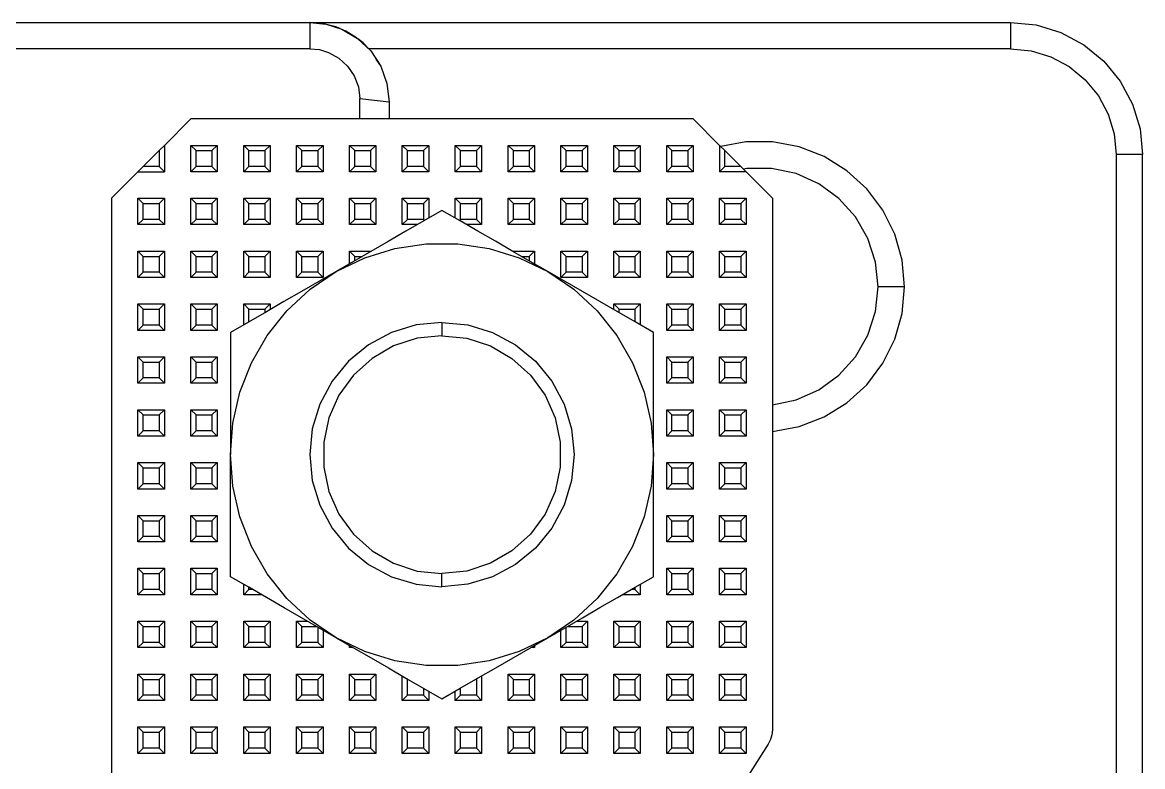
# Model space of a CAD drawing. Header units: millimetres. Extents: x 0 to 149, y 0 to 235.
# Drawn here: x 106.63 to 149, y 189.5 to 217.65 of the extents above; entities that cross this region are included whole.
import ezdxf

# ---------------------------------------------------------------- set-up
doc = ezdxf.new("R2010")
doc.units = ezdxf.units.MM

# ---------------------------------------------------------------- blocks, each defined once
blk = doc.blocks.new('CHINT_eff9f46a43ee547783ba41a7551f6a23_FACE_0')
at = {"color": 141, "linetype": 'Continuous', "true_color": 0x40d9ff}
for p, q in [((111.8, 212.8), (111.2, 212.2)), ((111.8, 212.8), (111.8, 212.2)), ((113.2, 212.8), (113, 213)), ((113, 212), (113, 213)), ((113, 213), (114, 213)), ((113.2, 212.8), (113.8, 212.8)), ((113.2, 212.2), (113.2, 212.8)), ((113.8, 212.8), (114, 213)), ((113.8, 212.8), (113.8, 212.2)), ((114, 213), (114, 212)), ((115.2, 212.8), (115, 213)), ((115, 212), (115, 213)), ((115, 213), (116, 213)), ((115.2, 212.8), (115.8, 212.8)), ((115.2, 212.2), (115.2, 212.8)), ((115.8, 212.8), (116, 213)), ((115.8, 212.8), (115.8, 212.2)), ((116, 213), (116, 212)), ((117.2, 212.8), (117, 213)), ((117, 212), (117, 213)), ((117, 213), (118, 213)), ((117.2, 212.8), (117.8, 212.8)), ((117.2, 212.2), (117.2, 212.8)), ((117.8, 212.8), (118, 213)), ((117.8, 212.8), (117.8, 212.2)), ((118, 213), (118, 212)), ((119.2, 212.8), (119, 213)), ((119, 212), (119, 213)), ((119, 213), (120, 213)), ((119.2, 212.8), (119.8, 212.8)), ((119.2, 212.2), (119.2, 212.8)), ((119.8, 212.8), (120, 213)), ((119.8, 212.8), (119.8, 212.2)), ((120, 213), (120, 212)), ((121.2, 212.8), (121, 213)), ((121, 212), (121, 213)), ((121, 213), (122, 213)), ((121.2, 212.8), (121.8, 212.8)), ((121.2, 212.2), (121.2, 212.8)), ((121.8, 212.8), (122, 213)), ((121.8, 212.8), (121.8, 212.2)), ((122, 213), (122, 212)), ((123.2, 212.8), (123, 213)), ((123, 212), (123, 213)), ((123, 213), (124, 213)), ((123.2, 212.2), (123.2, 212.8)), ((123.2, 212.8), (123.8, 212.8)), ((123.8, 212.8), (124, 213)), ((123.8, 212.8), (123.8, 212.2)), ((124, 213), (124, 212)), ((125.2, 212.8), (125, 213)), ((125, 212), (125, 213)), ((125, 213), (126, 213)), ((125.2, 212.8), (125.8, 212.8)), ((125.2, 212.2), (125.2, 212.8)), ((125.8, 212.8), (126, 213)), ((125.8, 212.8), (125.8, 212.2)), ((126, 213), (126, 212)), ((127.2, 212.8), (127, 213)), ((127, 212), (127, 213)), ((127, 213), (128, 213)), ((127.2, 212.8), (127.8, 212.8)), ((127.2, 212.2), (127.2, 212.8)), ((127.8, 212.8), (128, 213)), ((127.8, 212.8), (127.8, 212.2)), ((128, 213), (128, 212)), ((129.2, 212.8), (129, 213)), ((129, 212), (129, 213)), ((129, 213), (130, 213)), ((129.2, 212.8), (129.8, 212.8)), ((129.2, 212.2), (129.2, 212.8)), ((129.8, 212.8), (130, 213)), ((129.8, 212.8), (129.8, 212.2)), ((130, 213), (130, 212)), ((131.2, 212.8), (131, 213)), ((131, 212), (131, 213)), ((131, 213), (132, 213)), ((131.2, 212.8), (131.8, 212.8)), ((131.2, 212.2), (131.2, 212.8)), ((131.8, 212.8), (132, 213)), ((131.8, 212.8), (131.8, 212.2)), ((132, 213), (132, 212)), ((133.2, 212.2), (133.2, 212.8)), ((133.8, 212.2), (133.2, 212.8)), ((111.8, 212.2), (111.2, 212.2)), ((111.8, 212.2), (112, 212)), ((113.2, 212.2), (113, 212)), ((114, 212), (113, 212)), ((113.8, 212.2), (113.2, 212.2)), ((113.8, 212.2), (114, 212)), ((115.2, 212.2), (115, 212)), ((116, 212), (115, 212)), ((115.8, 212.2), (115.2, 212.2)), ((115.8, 212.2), (116, 212)), ((117.2, 212.2), (117, 212)), ((118, 212), (117, 212)), ((117.8, 212.2), (117.2, 212.2)), ((117.8, 212.2), (118, 212)), ((119.2, 212.2), (119, 212)), ((120, 212), (119, 212)), ((119.8, 212.2), (119.2, 212.2)), ((119.8, 212.2), (120, 212)), ((121.2, 212.2), (121, 212)), ((122, 212), (121, 212)), ((121.8, 212.2), (121.2, 212.2)), ((121.8, 212.2), (122, 212)), ((123.2, 212.2), (123, 212)), ((124, 212), (123, 212)), ((123.8, 212.2), (123.2, 212.2)), ((123.8, 212.2), (124, 212)), ((125.2, 212.2), (125, 212)), ((126, 212), (125, 212)), ((125.8, 212.2), (125.2, 212.2)), ((125.8, 212.2), (126, 212)), ((127.2, 212.2), (127, 212)), ((128, 212), (127, 212)), ((127.8, 212.2), (127.2, 212.2)), ((127.8, 212.2), (128, 212)), ((129.2, 212.2), (129, 212)), ((130, 212), (129, 212)), ((129.8, 212.2), (129.2, 212.2)), ((129.8, 212.2), (130, 212)), ((131.2, 212.2), (131, 212)), ((132, 212), (131, 212)), ((131.8, 212.2), (131.2, 212.2)), ((131.8, 212.2), (132, 212)), ((133.2, 212.2), (133, 212)), ((133.8, 212.2), (133.2, 212.2)), ((111.2, 210.8), (111, 211)), ((111, 210), (111, 211)), ((111, 211), (112, 211)), ((111.2, 210.8), (111.8, 210.8)), ((111.2, 210.2), (111.2, 210.8)), ((111.8, 210.8), (112, 211)), ((111.8, 210.8), (111.8, 210.2)), ((112, 211), (112, 210)), ((113.2, 210.8), (113, 211)), ((113, 210), (113, 211)), ((113, 211), (114, 211)), ((113.2, 210.2), (113.2, 210.8)), ((113.2, 210.8), (113.8, 210.8)), ((113.8, 210.8), (114, 211)), ((113.8, 210.8), (113.8, 210.2)), ((114, 211), (114, 210)), ((115.2, 210.8), (115, 211)), ((115, 210), (115, 211)), ((115, 211), (116, 211)), ((115.2, 210.2), (115.2, 210.8)), ((115.2, 210.8), (115.8, 210.8)), ((115.8, 210.8), (116, 211)), ((115.8, 210.8), (115.8, 210.2)), ((116, 211), (116, 210)), ((117.2, 210.8), (117, 211)), ((117, 210), (117, 211)), ((117, 211), (118, 211)), ((117.2, 210.2), (117.2, 210.8)), ((117.2, 210.8), (117.8, 210.8)), ((117.8, 210.8), (118, 211)), ((117.8, 210.8), (117.8, 210.2)), ((118, 211), (118, 210)), ((119.2, 210.8), (119, 211)), ((119, 210), (119, 211)), ((119, 211), (120, 211)), ((119.2, 210.2), (119.2, 210.8)), ((119.2, 210.8), (119.8, 210.8)), ((119.8, 210.8), (120, 211)), ((119.8, 210.8), (119.8, 210.2)), ((120, 211), (120, 210)), ((121.2, 210.8), (121, 211)), ((121, 210), (121, 211)), ((121, 211), (122, 211)), ((121.2, 210.2), (121.2, 210.8)), ((121.2, 210.8), (121.8, 210.8)), ((121.8, 210.8), (122, 211)), ((121.8, 210.8), (121.8, 210.2)), ((122, 211), (122, 210.249)), ((123.2, 210.8), (123, 211)), ((123, 210.249), (123, 211)), ((123, 211), (124, 211)), ((123.2, 210.2), (123.2, 210.8)), ((123.2, 210.8), (123.8, 210.8)), ((123.8, 210.8), (124, 211)), ((123.8, 210.8), (123.8, 210.2)), ((124, 211), (124, 210)), ((125.2, 210.8), (125, 211)), ((125, 210), (125, 211)), ((125, 211), (126, 211)), ((125.2, 210.2), (125.2, 210.8)), ((125.2, 210.8), (125.8, 210.8)), ((125.8, 210.8), (126, 211)), ((125.8, 210.8), (125.8, 210.2)), ((126, 211), (126, 210)), ((127.2, 210.8), (127, 211)), ((127, 210), (127, 211)), ((127, 211), (128, 211)), ((127.2, 210.2), (127.2, 210.8)), ((127.2, 210.8), (127.8, 210.8)), ((127.8, 210.8), (128, 211)), ((127.8, 210.8), (127.8, 210.2)), ((128, 211), (128, 210)), ((129.2, 210.8), (129, 211)), ((129, 210), (129, 211)), ((129, 211), (130, 211)), ((129.2, 210.2), (129.2, 210.8)), ((129.2, 210.8), (129.8, 210.8)), ((129.8, 210.8), (130, 211)), ((129.8, 210.8), (129.8, 210.2)), ((130, 211), (130, 210)), ((131.2, 210.8), (131, 211)), ((131, 210), (131, 211)), ((131, 211), (132, 211)), ((131.2, 210.2), (131.2, 210.8)), ((131.2, 210.8), (131.8, 210.8)), ((131.8, 210.8), (132, 211)), ((131.8, 210.8), (131.8, 210.2)), ((132, 211), (132, 210)), ((133.2, 210.8), (133, 211)), ((133, 210), (133, 211)), ((133, 211), (134, 211)), ((133.2, 210.8), (133.8, 210.8)), ((133.2, 210.2), (133.2, 210.8)), ((133.8, 210.8), (134, 211)), ((133.8, 210.8), (133.8, 210.2)), ((134, 211), (134, 210)), ((111.2, 210.2), (111, 210)), ((111.8, 210.2), (111.2, 210.2)), ((111.8, 210.2), (112, 210)), ((113.2, 210.2), (113, 210)), ((113.8, 210.2), (113.2, 210.2)), ((113.8, 210.2), (114, 210)), ((115.2, 210.2), (115, 210)), ((115.8, 210.2), (115.2, 210.2)), ((115.8, 210.2), (116, 210)), ((117.2, 210.2), (117, 210)), ((117.8, 210.2), (117.2, 210.2)), ((117.8, 210.2), (118, 210)), ((119.2, 210.2), (119, 210)), ((119.8, 210.2), (119.2, 210.2)), ((119.8, 210.2), (120, 210)), ((121.2, 210.2), (121, 210)), ((121.8, 210.2), (121.2, 210.2)), ((121.8, 210.2), (121.842, 210.158)), ((123.2, 210.2), (123.158, 210.158)), ((123.8, 210.2), (123.2, 210.2)), ((123.8, 210.2), (124, 210)), ((125.2, 210.2), (125, 210)), ((125.8, 210.2), (125.2, 210.2)), ((125.8, 210.2), (126, 210)), ((127.2, 210.2), (127, 210)), ((127.8, 210.2), (127.2, 210.2)), ((127.8, 210.2), (128, 210)), ((129.2, 210.2), (129, 210)), ((129.8, 210.2), (129.2, 210.2)), ((129.8, 210.2), (130, 210)), ((131.2, 210.2), (131, 210)), ((131.8, 210.2), (131.2, 210.2)), ((131.8, 210.2), (132, 210)), ((133.2, 210.2), (133, 210)), ((133.8, 210.2), (133.2, 210.2)), ((133.8, 210.2), (134, 210)), ((112, 210), (111, 210)), ((114, 210), (113, 210)), ((116, 210), (115, 210)), ((118, 210), (117, 210)), ((120, 210), (119, 210)), ((121.569, 210), (121, 210)), ((124, 210), (123.431, 210)), ((126, 210), (125, 210)), ((128, 210), (127, 210)), ((130, 210), (129, 210)), ((132, 210), (131, 210)), ((134, 210), (133, 210)), ((111.2, 208.8), (111, 209)), ((111, 208), (111, 209)), ((111, 209), (112, 209)), ((111.8, 208.8), (112, 209)), ((112, 209), (112, 208)), ((113.2, 208.8), (113, 209)), ((113, 208), (113, 209)), ((113, 209), (114, 209)), ((113.8, 208.8), (114, 209)), ((114, 209), (114, 208)), ((115.2, 208.8), (115, 209)), ((115, 208), (115, 209)), ((115, 209), (116, 209)), ((115.8, 208.8), (116, 209)), ((116, 209), (116, 208)), ((117.2, 208.8), (117, 209)), ((117, 208), (117, 209)), ((117, 209), (118, 209)), ((117.8, 208.8), (118, 209)), ((118, 209), (118, 208)), ((119.2, 208.8), (119, 209)), ((119, 208.517), (119, 209)), ((119, 209), (119.837, 209)), ((125.163, 209), (126, 209)), ((125.8, 208.8), (126, 209)), ((126, 209), (126, 208.517)), ((127.2, 208.8), (127, 209)), ((127, 208), (127, 209)), ((127, 209), (128, 209)), ((127.8, 208.8), (128, 209)), ((128, 209), (128, 208)), ((129.2, 208.8), (129, 209)), ((129, 208), (129, 209)), ((129, 209), (130, 209)), ((129.8, 208.8), (130, 209)), ((130, 209), (130, 208)), ((131.2, 208.8), (131, 209)), ((131, 208), (131, 209)), ((131, 209), (132, 209)), ((131.8, 208.8), (132, 209)), ((132, 209), (132, 208)), ((133.2, 208.8), (133, 209)), ((133, 208), (133, 209)), ((133, 209), (134, 209)), ((133.8, 208.8), (134, 209)), ((134, 209), (134, 208)), ((111.2, 208.8), (111.8, 208.8)), ((111.2, 208.2), (111.2, 208.8)), ((111.8, 208.8), (111.8, 208.2)), ((113.2, 208.2), (113.2, 208.8)), ((113.2, 208.8), (113.8, 208.8)), ((113.8, 208.8), (113.8, 208.2)), ((115.2, 208.2), (115.2, 208.8)), ((115.2, 208.8), (115.8, 208.8)), ((115.8, 208.8), (115.8, 208.2)), ((117.2, 208.2), (117.2, 208.8)), ((117.2, 208.8), (117.8, 208.8)), ((117.8, 208.8), (117.8, 208.2)), ((119.2, 208.632), (119.2, 208.8)), ((119.2, 208.8), (119.49, 208.8)), ((125.51, 208.8), (125.8, 208.8)), ((125.8, 208.8), (125.8, 208.632)), ((127.2, 208.2), (127.2, 208.8)), ((127.2, 208.8), (127.8, 208.8)), ((127.8, 208.8), (127.8, 208.2)), ((129.2, 208.2), (129.2, 208.8)), ((129.2, 208.8), (129.8, 208.8)), ((129.8, 208.8), (129.8, 208.2)), ((131.2, 208.2), (131.2, 208.8)), ((131.2, 208.8), (131.8, 208.8)), ((131.8, 208.8), (131.8, 208.2)), ((133.2, 208.8), (133.8, 208.8)), ((133.2, 208.2), (133.2, 208.8)), ((133.8, 208.8), (133.8, 208.2)), ((111.2, 208.2), (111, 208)), ((111.8, 208.2), (111.2, 208.2)), ((111.8, 208.2), (112, 208)), ((113.2, 208.2), (113, 208)), ((113.8, 208.2), (113.2, 208.2)), ((113.8, 208.2), (114, 208)), ((115.2, 208.2), (115, 208)), ((115.8, 208.2), (115.2, 208.2)), ((115.8, 208.2), (116, 208)), ((117.2, 208.2), (117, 208)), ((117.8, 208.2), (117.2, 208.2)), ((117.8, 208.2), (118, 208)), ((127.2, 208.2), (127, 208)), ((127.8, 208.2), (127.2, 208.2)), ((127.8, 208.2), (128, 208)), ((129.2, 208.2), (129, 208)), ((129.8, 208.2), (129.2, 208.2)), ((129.8, 208.2), (130, 208)), ((131.2, 208.2), (131, 208)), ((131.8, 208.2), (131.2, 208.2)), ((131.8, 208.2), (132, 208)), ((133.2, 208.2), (133, 208)), ((133.8, 208.2), (133.2, 208.2)), ((133.8, 208.2), (134, 208)), ((112, 208), (111, 208)), ((114, 208), (113, 208)), ((116, 208), (115, 208)), ((118, 208), (117, 208)), ((128, 208), (127, 208)), ((130, 208), (129, 208)), ((132, 208), (131, 208)), ((134, 208), (133, 208)), ((140, 207.65), (139, 207.65)), ((111.2, 206.8), (111, 207)), ((111, 206), (111, 207)), ((111, 207), (112, 207)), ((111.2, 206.8), (111.8, 206.8)), ((111.2, 206.2), (111.2, 206.8)), ((111.8, 206.8), (112, 207)), ((111.8, 206.8), (111.8, 206.2)), ((112, 207), (112, 206)), ((113.2, 206.8), (113, 207)), ((113, 206), (113, 207)), ((113, 207), (114, 207)), ((113.2, 206.2), (113.2, 206.8)), ((113.2, 206.8), (113.8, 206.8)), ((113.8, 206.8), (114, 207)), ((113.8, 206.8), (113.8, 206.2)), ((114, 207), (114, 206)), ((115.2, 206.8), (115, 207)), ((115, 206.207), (115, 207)), ((115, 207), (116, 207)), ((115.2, 206.323), (115.2, 206.8)), ((115.2, 206.8), (115.8, 206.8)), ((115.8, 206.8), (116, 207)), ((115.8, 206.8), (115.8, 206.669)), ((116, 207), (116, 206.785)), ((129.2, 206.8), (129, 207)), ((129, 206.785), (129, 207)), ((129, 207), (130, 207)), ((129.2, 206.669), (129.2, 206.8)), ((129.2, 206.8), (129.8, 206.8)), ((129.8, 206.8), (130, 207)), ((129.8, 206.8), (129.8, 206.323)), ((130, 207), (130, 206.207)), ((131.2, 206.8), (131, 207)), ((131, 206), (131, 207)), ((131, 207), (132, 207)), ((131.2, 206.2), (131.2, 206.8)), ((131.2, 206.8), (131.8, 206.8)), ((131.8, 206.8), (132, 207)), ((131.8, 206.8), (131.8, 206.2)), ((132, 207), (132, 206)), ((133.2, 206.8), (133, 207)), ((133, 206), (133, 207)), ((133, 207), (134, 207)), ((133.2, 206.8), (133.8, 206.8)), ((133.2, 206.2), (133.2, 206.8)), ((133.8, 206.8), (134, 207)), ((133.8, 206.8), (133.8, 206.2)), ((134, 207), (134, 206)), ((111.2, 206.2), (111, 206)), ((112, 206), (111, 206)), ((111.8, 206.2), (111.2, 206.2)), ((111.8, 206.2), (112, 206)), ((113.2, 206.2), (113, 206)), ((114, 206), (113, 206)), ((113.8, 206.2), (113.2, 206.2)), ((113.8, 206.2), (114, 206)), ((122.5, 206.3), (122.5, 205.8)), ((131.2, 206.2), (131, 206)), ((132, 206), (131, 206)), ((131.8, 206.2), (131.2, 206.2)), ((131.8, 206.2), (132, 206)), ((133.2, 206.2), (133, 206)), ((134, 206), (133, 206)), ((133.8, 206.2), (133.2, 206.2)), ((133.8, 206.2), (134, 206)), ((111.2, 204.8), (111, 205)), ((111, 204), (111, 205)), ((111, 205), (112, 205)), ((111.2, 204.8), (111.8, 204.8)), ((111.2, 204.2), (111.2, 204.8)), ((111.8, 204.8), (112, 205)), ((111.8, 204.8), (111.8, 204.2)), ((112, 205), (112, 204)), ((113.2, 204.8), (113, 205)), ((113, 204), (113, 205)), ((113, 205), (114, 205)), ((113.2, 204.2), (113.2, 204.8)), ((113.2, 204.8), (113.8, 204.8)), ((113.8, 204.8), (114, 205)), ((113.8, 204.8), (113.8, 204.2)), ((114, 205), (114, 204)), ((131.2, 204.8), (131, 205)), ((131, 204), (131, 205)), ((131, 205), (132, 205)), ((131.2, 204.2), (131.2, 204.8)), ((131.2, 204.8), (131.8, 204.8)), ((131.8, 204.8), (132, 205)), ((131.8, 204.8), (131.8, 204.2)), ((132, 205), (132, 204)), ((133.2, 204.8), (133, 205)), ((133, 204), (133, 205)), ((133, 205), (134, 205)), ((133.2, 204.8), (133.8, 204.8)), ((133.2, 204.2), (133.2, 204.8)), ((133.8, 204.8), (134, 205)), ((133.8, 204.8), (133.8, 204.2)), ((134, 205), (134, 204)), ((111.2, 204.2), (111, 204)), ((112, 204), (111, 204)), ((111.8, 204.2), (111.2, 204.2)), ((111.8, 204.2), (112, 204)), ((113.2, 204.2), (113, 204)), ((114, 204), (113, 204)), ((113.8, 204.2), (113.2, 204.2)), ((113.8, 204.2), (114, 204)), ((131.2, 204.2), (131, 204)), ((132, 204), (131, 204)), ((131.8, 204.2), (131.2, 204.2)), ((131.8, 204.2), (132, 204)), ((133.2, 204.2), (133, 204)), ((134, 204), (133, 204)), ((133.8, 204.2), (133.2, 204.2)), ((133.8, 204.2), (134, 204)), ((111.2, 202.8), (111, 203)), ((111, 202), (111, 203)), ((111, 203), (112, 203)), ((111.8, 202.8), (112, 203)), ((112, 203), (112, 202)), ((113.2, 202.8), (113, 203)), ((113, 202), (113, 203)), ((113, 203), (114, 203)), ((113.8, 202.8), (114, 203)), ((114, 203), (114, 202)), ((131.2, 202.8), (131, 203)), ((131, 202), (131, 203)), ((131, 203), (132, 203)), ((131.8, 202.8), (132, 203)), ((132, 203), (132, 202)), ((133.2, 202.8), (133, 203)), ((133, 202), (133, 203)), ((133, 203), (134, 203)), ((133.8, 202.8), (134, 203)), ((134, 203), (134, 202)), ((111.2, 202.8), (111.8, 202.8)), ((111.2, 202.2), (111.2, 202.8)), ((111.8, 202.8), (111.8, 202.2)), ((113.2, 202.2), (113.2, 202.8)), ((113.2, 202.8), (113.8, 202.8)), ((113.8, 202.8), (113.8, 202.2)), ((131.2, 202.2), (131.2, 202.8)), ((131.2, 202.8), (131.8, 202.8)), ((131.8, 202.8), (131.8, 202.2)), ((133.2, 202.8), (133.8, 202.8)), ((133.2, 202.2), (133.2, 202.8)), ((133.8, 202.8), (133.8, 202.2)), ((111.2, 202.2), (111, 202)), ((111.8, 202.2), (111.2, 202.2)), ((111.8, 202.2), (112, 202)), ((113.2, 202.2), (113, 202)), ((113.8, 202.2), (113.2, 202.2)), ((113.8, 202.2), (114, 202)), ((131.2, 202.2), (131, 202)), ((131.8, 202.2), (131.2, 202.2)), ((131.8, 202.2), (132, 202)), ((133.2, 202.2), (133, 202)), ((133.8, 202.2), (133.2, 202.2)), ((133.8, 202.2), (134, 202)), ((112, 202), (111, 202)), ((114, 202), (113, 202)), ((132, 202), (131, 202)), ((134, 202), (133, 202)), ((111.2, 200.8), (111, 201)), ((111, 200), (111, 201)), ((111, 201), (112, 201)), ((111.8, 200.8), (112, 201)), ((112, 201), (112, 200)), ((113.2, 200.8), (113, 201)), ((113, 200), (113, 201)), ((113, 201), (114, 201)), ((113.8, 200.8), (114, 201)), ((114, 201), (114, 200)), ((131.2, 200.8), (131, 201)), ((131, 200), (131, 201)), ((131, 201), (132, 201)), ((131.8, 200.8), (132, 201)), ((132, 201), (132, 200)), ((133.2, 200.8), (133, 201)), ((133, 200), (133, 201)), ((133, 201), (134, 201)), ((133.8, 200.8), (134, 201)), ((134, 201), (134, 200)), ((111.2, 200.8), (111.8, 200.8)), ((111.2, 200.2), (111.2, 200.8)), ((111.8, 200.8), (111.8, 200.2)), ((113.2, 200.2), (113.2, 200.8)), ((113.2, 200.8), (113.8, 200.8)), ((113.8, 200.8), (113.8, 200.2)), ((131.2, 200.2), (131.2, 200.8)), ((131.2, 200.8), (131.8, 200.8)), ((131.8, 200.8), (131.8, 200.2)), ((133.2, 200.8), (133.8, 200.8)), ((133.2, 200.2), (133.2, 200.8)), ((133.8, 200.8), (133.8, 200.2)), ((111.2, 200.2), (111, 200)), ((112, 200), (111, 200)), ((111.8, 200.2), (111.2, 200.2)), ((111.8, 200.2), (112, 200)), ((113.2, 200.2), (113, 200)), ((114, 200), (113, 200)), ((113.8, 200.2), (113.2, 200.2)), ((113.8, 200.2), (114, 200)), ((131.2, 200.2), (131, 200)), ((132, 200), (131, 200)), ((131.8, 200.2), (131.2, 200.2)), ((131.8, 200.2), (132, 200)), ((133.2, 200.2), (133, 200)), ((134, 200), (133, 200)), ((133.8, 200.2), (133.2, 200.2)), ((133.8, 200.2), (134, 200)), ((111.2, 198.8), (111, 199)), ((111, 198), (111, 199)), ((111, 199), (112, 199)), ((111.2, 198.8), (111.8, 198.8)), ((111.2, 198.2), (111.2, 198.8)), ((111.8, 198.8), (112, 199)), ((111.8, 198.8), (111.8, 198.2)), ((112, 199), (112, 198)), ((113.2, 198.8), (113, 199)), ((113, 198), (113, 199)), ((113, 199), (114, 199)), ((113.2, 198.2), (113.2, 198.8)), ((113.2, 198.8), (113.8, 198.8)), ((113.8, 198.8), (114, 199)), ((113.8, 198.8), (113.8, 198.2)), ((114, 199), (114, 198)), ((131.2, 198.8), (131, 199)), ((131, 198), (131, 199)), ((131, 199), (132, 199)), ((131.2, 198.2), (131.2, 198.8)), ((131.2, 198.8), (131.8, 198.8)), ((131.8, 198.8), (132, 199)), ((131.8, 198.8), (131.8, 198.2)), ((132, 199), (132, 198)), ((133.2, 198.8), (133, 199)), ((133, 198), (133, 199)), ((133, 199), (134, 199)), ((133.2, 198.8), (133.8, 198.8)), ((133.2, 198.2), (133.2, 198.8)), ((133.8, 198.8), (134, 199)), ((133.8, 198.8), (133.8, 198.2)), ((134, 199), (134, 198)), ((111.2, 198.2), (111, 198)), ((112, 198), (111, 198)), ((111.8, 198.2), (111.2, 198.2)), ((111.8, 198.2), (112, 198)), ((113.2, 198.2), (113, 198)), ((114, 198), (113, 198)), ((113.8, 198.2), (113.2, 198.2)), ((113.8, 198.2), (114, 198)), ((131.2, 198.2), (131, 198)), ((132, 198), (131, 198)), ((131.8, 198.2), (131.2, 198.2)), ((131.8, 198.2), (132, 198)), ((133.2, 198.2), (133, 198)), ((134, 198), (133, 198)), ((133.8, 198.2), (133.2, 198.2)), ((133.8, 198.2), (134, 198)), ((111.2, 196.8), (111, 197)), ((111, 196), (111, 197)), ((111, 197), (112, 197)), ((111.2, 196.8), (111.8, 196.8)), ((111.2, 196.2), (111.2, 196.8)), ((111.8, 196.8), (112, 197)), ((111.8, 196.8), (111.8, 196.2)), ((112, 197), (112, 196)), ((113.2, 196.8), (113, 197)), ((113, 196), (113, 197)), ((113, 197), (114, 197)), ((113.2, 196.2), (113.2, 196.8)), ((113.2, 196.8), (113.8, 196.8)), ((113.8, 196.8), (114, 197)), ((113.8, 196.8), (113.8, 196.2)), ((114, 197), (114, 196)), ((122.5, 196.3), (122.5, 196.8)), ((131.2, 196.8), (131, 197)), ((131, 196), (131, 197)), ((131, 197), (132, 197)), ((131.2, 196.2), (131.2, 196.8)), ((131.2, 196.8), (131.8, 196.8)), ((131.8, 196.8), (132, 197)), ((131.8, 196.8), (131.8, 196.2)), ((132, 197), (132, 196)), ((133.2, 196.8), (133, 197)), ((133, 196), (133, 197)), ((133, 197), (134, 197)), ((133.2, 196.8), (133.8, 196.8)), ((133.2, 196.2), (133.2, 196.8)), ((133.8, 196.8), (134, 197)), ((133.8, 196.8), (133.8, 196.2)), ((134, 197), (134, 196)), ((111.2, 196.2), (111, 196)), ((111.8, 196.2), (111.2, 196.2)), ((111.8, 196.2), (112, 196)), ((113.2, 196.2), (113, 196)), ((113.8, 196.2), (113.2, 196.2)), ((113.8, 196.2), (114, 196)), ((115, 196), (115, 196.393)), ((115.2, 196.2), (115, 196)), ((115.2, 196.2), (115.2, 196.277)), ((115.333, 196.2), (115.2, 196.2)), ((129.8, 196.2), (129.667, 196.2)), ((129.8, 196.277), (129.8, 196.2)), ((129.8, 196.2), (130, 196)), ((130, 196.393), (130, 196)), ((131.2, 196.2), (131, 196)), ((131.8, 196.2), (131.2, 196.2)), ((131.8, 196.2), (132, 196)), ((133.2, 196.2), (133, 196)), ((133.8, 196.2), (133.2, 196.2)), ((133.8, 196.2), (134, 196)), ((112, 196), (111, 196)), ((114, 196), (113, 196)), ((115.68, 196), (115, 196)), ((130, 196), (129.32, 196)), ((132, 196), (131, 196)), ((134, 196), (133, 196)), ((111.2, 194.8), (111, 195)), ((111, 194), (111, 195)), ((111, 195), (112, 195)), ((111.8, 194.8), (112, 195)), ((112, 195), (112, 194)), ((113.2, 194.8), (113, 195)), ((113, 194), (113, 195)), ((113, 195), (114, 195)), ((113.8, 194.8), (114, 195)), ((114, 195), (114, 194)), ((115.2, 194.8), (115, 195)), ((115, 194), (115, 195)), ((115, 195), (116, 195)), ((115.8, 194.8), (116, 195)), ((116, 195), (116, 194)), ((117.2, 194.8), (117, 195)), ((117, 194), (117, 195)), ((117, 195), (117.412, 195)), ((127.588, 195), (128, 195)), ((127.8, 194.8), (128, 195)), ((128, 195), (128, 194)), ((129.2, 194.8), (129, 195)), ((129, 194), (129, 195)), ((129, 195), (130, 195)), ((129.8, 194.8), (130, 195)), ((130, 195), (130, 194)), ((131.2, 194.8), (131, 195)), ((131, 194), (131, 195)), ((131, 195), (132, 195)), ((131.8, 194.8), (132, 195)), ((132, 195), (132, 194)), ((133.2, 194.8), (133, 195)), ((133, 194), (133, 195)), ((133, 195), (134, 195)), ((133.8, 194.8), (134, 195)), ((134, 195), (134, 194)), ((111.2, 194.8), (111.8, 194.8)), ((111.2, 194.2), (111.2, 194.8)), ((111.8, 194.8), (111.8, 194.2)), ((113.2, 194.2), (113.2, 194.8)), ((113.2, 194.8), (113.8, 194.8)), ((113.8, 194.8), (113.8, 194.2)), ((115.2, 194.2), (115.2, 194.8)), ((115.2, 194.8), (115.8, 194.8)), ((115.8, 194.8), (115.8, 194.2)), ((117.2, 194.2), (117.2, 194.8)), ((117.2, 194.8), (117.758, 194.8)), ((117.8, 194.776), (117.8, 194.2)), ((118, 194.66), (118, 194)), ((127, 194), (127, 194.66)), ((127.2, 194.2), (127.2, 194.776)), ((127.242, 194.8), (127.8, 194.8)), ((127.8, 194.8), (127.8, 194.2)), ((129.2, 194.2), (129.2, 194.8)), ((129.2, 194.8), (129.8, 194.8)), ((129.8, 194.8), (129.8, 194.2)), ((131.2, 194.2), (131.2, 194.8)), ((131.2, 194.8), (131.8, 194.8)), ((131.8, 194.8), (131.8, 194.2)), ((133.2, 194.8), (133.8, 194.8)), ((133.2, 194.2), (133.2, 194.8)), ((133.8, 194.8), (133.8, 194.2)), ((111.2, 194.2), (111, 194)), ((111.8, 194.2), (111.2, 194.2)), ((111.8, 194.2), (112, 194)), ((113.2, 194.2), (113, 194)), ((113.8, 194.2), (113.2, 194.2)), ((113.8, 194.2), (114, 194)), ((115.2, 194.2), (115, 194)), ((115.8, 194.2), (115.2, 194.2)), ((115.8, 194.2), (116, 194)), ((117.2, 194.2), (117, 194)), ((117.8, 194.2), (117.2, 194.2)), ((117.8, 194.2), (118, 194)), ((119, 194), (119, 194.083)), ((126, 194.083), (126, 194)), ((127.2, 194.2), (127, 194)), ((127.8, 194.2), (127.2, 194.2)), ((127.8, 194.2), (128, 194)), ((129.2, 194.2), (129, 194)), ((129.8, 194.2), (129.2, 194.2)), ((129.8, 194.2), (130, 194)), ((131.2, 194.2), (131, 194)), ((131.8, 194.2), (131.2, 194.2)), ((131.8, 194.2), (132, 194)), ((133.2, 194.2), (133, 194)), ((133.8, 194.2), (133.2, 194.2)), ((133.8, 194.2), (134, 194)), ((112, 194), (111, 194)), ((114, 194), (113, 194)), ((116, 194), (115, 194)), ((118, 194), (117, 194)), ((119.053, 194.053), (119, 194)), ((119.144, 194), (119, 194)), ((126, 194), (125.856, 194)), ((125.947, 194.053), (126, 194)), ((128, 194), (127, 194)), ((130, 194), (129, 194)), ((132, 194), (131, 194)), ((134, 194), (133, 194)), ((111.2, 192.8), (111, 193)), ((111, 192), (111, 193)), ((111, 193), (112, 193)), ((111.2, 192.8), (111.8, 192.8)), ((111.2, 192.2), (111.2, 192.8)), ((111.8, 192.8), (112, 193)), ((111.8, 192.8), (111.8, 192.2)), ((112, 193), (112, 192)), ((113.2, 192.8), (113, 193)), ((113, 192), (113, 193)), ((113, 193), (114, 193)), ((113.2, 192.2), (113.2, 192.8)), ((113.2, 192.8), (113.8, 192.8)), ((113.8, 192.8), (114, 193)), ((113.8, 192.8), (113.8, 192.2)), ((114, 193), (114, 192)), ((115.2, 192.8), (115, 193)), ((115, 192), (115, 193)), ((115, 193), (116, 193)), ((115.2, 192.2), (115.2, 192.8)), ((115.2, 192.8), (115.8, 192.8)), ((115.8, 192.8), (116, 193)), ((115.8, 192.8), (115.8, 192.2)), ((116, 193), (116, 192)), ((117.2, 192.8), (117, 193)), ((117, 192), (117, 193)), ((117, 193), (118, 193)), ((117.2, 192.2), (117.2, 192.8)), ((117.2, 192.8), (117.8, 192.8)), ((117.8, 192.8), (118, 193)), ((117.8, 192.8), (117.8, 192.2)), ((118, 193), (118, 192)), ((119.2, 192.8), (119, 193)), ((119, 192), (119, 193)), ((119, 193), (120, 193)), ((119.2, 192.2), (119.2, 192.8)), ((119.2, 192.8), (119.8, 192.8)), ((119.8, 192.8), (120, 193)), ((119.8, 192.8), (119.8, 192.2)), ((120, 193), (120, 192)), ((121, 192), (121, 192.928)), ((121.2, 192.8), (121.169, 192.831)), ((121.2, 192.2), (121.2, 192.8)), ((121.2, 192.8), (121.222, 192.8)), ((123.778, 192.8), (123.8, 192.8)), ((123.8, 192.8), (123.831, 192.831)), ((123.8, 192.8), (123.8, 192.2)), ((124, 192.928), (124, 192)), ((125.2, 192.8), (125, 193)), ((125, 192), (125, 193)), ((125, 193), (126, 193)), ((125.2, 192.2), (125.2, 192.8)), ((125.2, 192.8), (125.8, 192.8)), ((125.8, 192.8), (126, 193)), ((125.8, 192.8), (125.8, 192.2)), ((126, 193), (126, 192)), ((127.2, 192.8), (127, 193)), ((127, 192), (127, 193)), ((127, 193), (128, 193)), ((127.2, 192.2), (127.2, 192.8)), ((127.2, 192.8), (127.8, 192.8)), ((127.8, 192.8), (128, 193)), ((127.8, 192.8), (127.8, 192.2)), ((128, 193), (128, 192)), ((129.2, 192.8), (129, 193)), ((129, 192), (129, 193)), ((129, 193), (130, 193)), ((129.2, 192.2), (129.2, 192.8)), ((129.2, 192.8), (129.8, 192.8)), ((129.8, 192.8), (130, 193)), ((129.8, 192.8), (129.8, 192.2)), ((130, 193), (130, 192)), ((131.2, 192.8), (131, 193)), ((131, 192), (131, 193)), ((131, 193), (132, 193)), ((131.2, 192.2), (131.2, 192.8)), ((131.2, 192.8), (131.8, 192.8)), ((131.8, 192.8), (132, 193)), ((131.8, 192.8), (131.8, 192.2)), ((132, 193), (132, 192)), ((133.2, 192.8), (133, 193)), ((133, 192), (133, 193)), ((133, 193), (134, 193)), ((133.2, 192.8), (133.8, 192.8)), ((133.2, 192.2), (133.2, 192.8)), ((133.8, 192.8), (134, 193)), ((133.8, 192.8), (133.8, 192.2)), ((134, 193), (134, 192)), ((121.8, 192.467), (121.8, 192.2)), ((123.2, 192.2), (123.2, 192.467)), ((111.2, 192.2), (111, 192)), ((112, 192), (111, 192)), ((111.8, 192.2), (111.2, 192.2)), ((111.8, 192.2), (112, 192)), ((113.2, 192.2), (113, 192)), ((114, 192), (113, 192)), ((113.8, 192.2), (113.2, 192.2)), ((113.8, 192.2), (114, 192)), ((115.2, 192.2), (115, 192)), ((116, 192), (115, 192)), ((115.8, 192.2), (115.2, 192.2)), ((115.8, 192.2), (116, 192)), ((117.2, 192.2), (117, 192)), ((118, 192), (117, 192)), ((117.8, 192.2), (117.2, 192.2)), ((117.8, 192.2), (118, 192)), ((119.2, 192.2), (119, 192)), ((120, 192), (119, 192)), ((119.8, 192.2), (119.2, 192.2)), ((119.8, 192.2), (120, 192)), ((121.2, 192.2), (121, 192)), ((122, 192), (121, 192)), ((121.8, 192.2), (121.2, 192.2)), ((121.8, 192.2), (122, 192)), ((122, 192.351), (122, 192)), ((123, 192), (123, 192.351)), ((123.2, 192.2), (123, 192)), ((124, 192), (123, 192)), ((123.8, 192.2), (123.2, 192.2)), ((123.8, 192.2), (124, 192)), ((125.2, 192.2), (125, 192)), ((126, 192), (125, 192)), ((125.8, 192.2), (125.2, 192.2)), ((125.8, 192.2), (126, 192)), ((127.2, 192.2), (127, 192)), ((128, 192), (127, 192)), ((127.8, 192.2), (127.2, 192.2)), ((127.8, 192.2), (128, 192)), ((129.2, 192.2), (129, 192)), ((130, 192), (129, 192)), ((129.8, 192.2), (129.2, 192.2)), ((129.8, 192.2), (130, 192)), ((131.2, 192.2), (131, 192)), ((132, 192), (131, 192)), ((131.8, 192.2), (131.2, 192.2)), ((131.8, 192.2), (132, 192)), ((133.2, 192.2), (133, 192)), ((134, 192), (133, 192)), ((133.8, 192.2), (133.2, 192.2)), ((133.8, 192.2), (134, 192)), ((111.2, 190.8), (111, 191)), ((111, 190), (111, 191)), ((111, 191), (112, 191)), ((111.2, 190.8), (111.8, 190.8)), ((111.2, 190.2), (111.2, 190.8)), ((111.8, 190.8), (112, 191)), ((111.8, 190.8), (111.8, 190.2)), ((112, 191), (112, 190)), ((113.2, 190.8), (113, 191)), ((113, 190), (113, 191)), ((113, 191), (114, 191)), ((113.2, 190.2), (113.2, 190.8)), ((113.2, 190.8), (113.8, 190.8)), ((113.8, 190.8), (114, 191)), ((113.8, 190.8), (113.8, 190.2)), ((114, 191), (114, 190)), ((115.2, 190.8), (115, 191)), ((115, 190), (115, 191)), ((115, 191), (116, 191)), ((115.2, 190.2), (115.2, 190.8)), ((115.2, 190.8), (115.8, 190.8)), ((115.8, 190.8), (116, 191)), ((115.8, 190.8), (115.8, 190.2)), ((116, 191), (116, 190)), ((117.2, 190.8), (117, 191)), ((117, 190), (117, 191)), ((117, 191), (118, 191)), ((117.2, 190.2), (117.2, 190.8)), ((117.2, 190.8), (117.8, 190.8)), ((117.8, 190.8), (118, 191)), ((117.8, 190.8), (117.8, 190.2)), ((118, 191), (118, 190)), ((119.2, 190.8), (119, 191)), ((119, 190), (119, 191)), ((119, 191), (120, 191)), ((119.2, 190.2), (119.2, 190.8)), ((119.2, 190.8), (119.8, 190.8)), ((119.8, 190.8), (120, 191)), ((119.8, 190.8), (119.8, 190.2)), ((120, 191), (120, 190)), ((121.2, 190.8), (121, 191)), ((121, 190), (121, 191)), ((121, 191), (122, 191)), ((121.2, 190.2), (121.2, 190.8)), ((121.2, 190.8), (121.8, 190.8)), ((121.8, 190.8), (122, 191)), ((121.8, 190.8), (121.8, 190.2)), ((122, 191), (122, 190)), ((123.2, 190.8), (123, 191)), ((123, 190), (123, 191)), ((123, 191), (124, 191)), ((123.2, 190.2), (123.2, 190.8)), ((123.2, 190.8), (123.8, 190.8)), ((123.8, 190.8), (124, 191)), ((123.8, 190.8), (123.8, 190.2)), ((124, 191), (124, 190)), ((125.2, 190.8), (125, 191)), ((125, 190), (125, 191)), ((125, 191), (126, 191)), ((125.2, 190.2), (125.2, 190.8)), ((125.2, 190.8), (125.8, 190.8)), ((125.8, 190.8), (126, 191)), ((125.8, 190.8), (125.8, 190.2)), ((126, 191), (126, 190)), ((127.2, 190.8), (127, 191)), ((127, 190), (127, 191)), ((127, 191), (128, 191)), ((127.2, 190.2), (127.2, 190.8)), ((127.2, 190.8), (127.8, 190.8)), ((127.8, 190.8), (128, 191)), ((127.8, 190.8), (127.8, 190.2)), ((128, 191), (128, 190)), ((129.2, 190.8), (129, 191)), ((129, 190), (129, 191)), ((129, 191), (130, 191)), ((129.2, 190.2), (129.2, 190.8)), ((129.2, 190.8), (129.8, 190.8)), ((129.8, 190.8), (130, 191)), ((129.8, 190.8), (129.8, 190.2)), ((130, 191), (130, 190)), ((131.2, 190.8), (131, 191)), ((131, 190), (131, 191)), ((131, 191), (132, 191)), ((131.2, 190.2), (131.2, 190.8)), ((131.2, 190.8), (131.8, 190.8)), ((131.8, 190.8), (132, 191)), ((131.8, 190.8), (131.8, 190.2)), ((132, 191), (132, 190)), ((133.2, 190.8), (133, 191)), ((133, 190), (133, 191)), ((133, 191), (134, 191)), ((133.2, 190.8), (133.8, 190.8)), ((133.2, 190.2), (133.2, 190.8)), ((133.8, 190.8), (134, 191)), ((133.8, 190.8), (133.8, 190.2)), ((134, 191), (134, 190)), ((111.2, 190.2), (111, 190)), ((112, 190), (111, 190)), ((111.8, 190.2), (111.2, 190.2)), ((111.8, 190.2), (112, 190)), ((113.2, 190.2), (113, 190)), ((114, 190), (113, 190)), ((113.8, 190.2), (113.2, 190.2)), ((113.8, 190.2), (114, 190)), ((115.2, 190.2), (115, 190)), ((116, 190), (115, 190)), ((115.8, 190.2), (115.2, 190.2)), ((115.8, 190.2), (116, 190)), ((117.2, 190.2), (117, 190)), ((118, 190), (117, 190)), ((117.8, 190.2), (117.2, 190.2)), ((117.8, 190.2), (118, 190)), ((119.2, 190.2), (119, 190)), ((120, 190), (119, 190)), ((119.8, 190.2), (119.2, 190.2)), ((119.8, 190.2), (120, 190)), ((121.2, 190.2), (121, 190)), ((122, 190), (121, 190)), ((121.8, 190.2), (121.2, 190.2)), ((121.8, 190.2), (122, 190)), ((123.2, 190.2), (123, 190)), ((124, 190), (123, 190)), ((123.8, 190.2), (123.2, 190.2)), ((123.8, 190.2), (124, 190)), ((125.2, 190.2), (125, 190)), ((126, 190), (125, 190)), ((125.8, 190.2), (125.2, 190.2)), ((125.8, 190.2), (126, 190)), ((127.2, 190.2), (127, 190)), ((128, 190), (127, 190)), ((127.8, 190.2), (127.2, 190.2)), ((127.8, 190.2), (128, 190)), ((129.2, 190.2), (129, 190)), ((130, 190), (129, 190)), ((129.8, 190.2), (129.2, 190.2)), ((129.8, 190.2), (130, 190)), ((131.2, 190.2), (131, 190)), ((132, 190), (131, 190)), ((131.8, 190.2), (131.2, 190.2)), ((131.8, 190.2), (132, 190)), ((133.2, 190.2), (133, 190)), ((134, 190), (133, 190)), ((133.8, 190.2), (133.2, 190.2)), ((133.8, 190.2), (134, 190))]:
    blk.add_line(p, q, dxfattribs=at)
for points in [[(99.685, 217.65), (117.5, 217.65), (117.5, 216.656), (99.667, 216.656)], [(117.5, 217.65), (144, 217.65), (144, 216.65), (119.736, 216.65), (119.766, 216.607)], [(117.5, 217.65), (118.118, 217.586), (118.709, 217.396), (119.305, 217.046), (119.806, 216.569), (120.185, 215.989), (120.42, 215.338), (120.5, 214.65)], [(118.091, 217.589), (118.023, 217.606), (117.502, 217.65)], [(118.648, 217.415), (118.486, 217.485), (118.188, 217.563)], [(119.294, 217.052), (119.271, 217.072), (118.862, 217.323), (118.752, 217.37)], [(144, 217.65), (144.975, 217.554), (145.913, 217.269), (146.778, 216.807), (147.536, 216.186), (148.157, 215.428), (148.619, 214.563), (148.904, 213.625), (149, 212.65)], [(119.736, 216.65), (119.514, 216.874), (119.323, 217.029)], [(117.5, 216.656), (117.865, 216.62), (118.212, 216.516), (118.604, 216.299), (118.932, 215.999), (119.181, 215.627), (119.337, 215.21), (119.389, 214.766)], [(144, 216.65), (144.78, 216.573), (145.531, 216.345), (146.222, 215.976), (146.828, 215.478), (147.326, 214.872), (147.696, 214.181), (147.923, 213.43), (148, 212.65)], [(120.165, 216.019), (120.152, 216.053), (120.009, 216.258)], [(120.414, 215.355), (120.412, 215.373), (120.333, 215.58)], [(119.389, 214), (119.389, 214.766), (120.5, 214.65), (120.5, 214)], [(133, 213), (132, 214), (113, 214), (112, 213)], [(140, 207.65), (139.906, 208.661), (139.629, 209.637), (139.176, 210.545), (138.565, 211.355), (137.815, 212.039), (136.952, 212.573), (136.005, 212.94), (135.007, 213.127), (133.993, 213.127), (133.05, 212.95)], [(111.8, 212.8), (112, 213), (112, 212)], [(133.2, 212.8), (133, 213), (133, 212)], [(149, 184.65), (149, 212.65), (148, 212.65), (148, 186.886), (147.934, 186.932)], [(111, 212), (110, 211), (110, 182.65)], [(111.2, 212.2), (111, 212), (112, 212)], [(133.8, 212.2), (134, 212), (133, 212)], [(139, 207.65), (138.902, 208.586), (138.611, 209.48), (138.141, 210.295), (137.511, 210.994), (136.75, 211.547), (135.891, 211.93), (134.97, 212.125), (134.03, 212.125), (133.902, 212.098)], [(134, 212), (135, 211), (135, 190.892), (134.982, 190.704), (134.929, 190.522), (134.843, 190.354), (133.98, 189)], [(126.5, 208.228), (125.841, 208.609), (125.182, 208.989), (124.524, 209.369), (123.861, 209.752), (123.187, 210.141), (122.5, 210.538), (121.809, 210.139), (121.132, 209.748), (120.469, 209.365), (119.813, 208.986), (119.156, 208.607), (118.5, 208.228)], [(118.5, 208.228), (119.577, 208.747), (120.72, 209.099), (121.902, 209.278), (123.098, 209.278), (124.28, 209.099), (125.423, 208.747), (126.5, 208.228)], [(114.5, 201.3), (114.589, 202.492), (114.855, 203.658), (115.292, 204.771), (115.89, 205.807), (116.636, 206.741), (117.512, 207.555), (118.5, 208.228)], [(118.5, 208.228), (117.841, 207.848), (117.182, 207.467), (116.524, 207.088), (115.862, 206.705), (115.187, 206.315), (114.5, 205.919), (114.5, 205.121), (114.5, 204.339), (114.5, 203.574), (114.5, 202.816), (114.5, 202.058), (114.5, 201.3)], [(126.5, 208.228), (127.488, 207.555), (128.364, 206.741), (129.11, 205.807), (129.708, 204.771), (130.145, 203.658), (130.411, 202.492), (130.5, 201.3)], [(130.5, 201.3), (130.5, 202.061), (130.5, 202.822), (130.5, 203.581), (130.5, 204.347), (130.5, 205.126), (130.5, 205.919), (129.809, 206.318), (129.132, 206.709), (128.469, 207.091), (127.813, 207.47), (127.156, 207.849), (126.5, 208.228)], [(135, 203.181), (135.891, 203.37), (136.75, 203.753), (137.511, 204.306), (138.141, 205.005), (138.611, 205.82), (138.902, 206.714), (139, 207.65)], [(135, 202.173), (135.007, 202.173), (136.005, 202.36), (136.952, 202.727), (137.815, 203.261), (138.565, 203.945), (139.176, 204.755), (139.629, 205.663), (139.906, 206.639), (140, 207.65)], [(122.5, 206.3), (121.525, 206.204), (120.587, 205.919), (119.722, 205.457), (118.964, 204.836), (118.343, 204.078), (117.881, 203.213), (117.596, 202.275), (117.5, 201.3), (117.596, 200.325), (117.881, 199.387), (118.343, 198.522), (118.964, 197.764), (119.722, 197.143), (120.587, 196.681), (121.525, 196.396), (122.5, 196.3)], [(122.5, 206.3), (123.475, 206.204), (124.413, 205.919), (125.278, 205.457), (126.036, 204.836), (126.657, 204.078), (127.119, 203.213), (127.404, 202.275), (127.5, 201.3), (127.404, 200.325), (127.119, 199.387), (126.657, 198.522), (126.036, 197.764), (125.278, 197.143), (124.413, 196.681), (123.475, 196.396), (122.5, 196.3)], [(122.5, 205.8), (121.564, 205.702), (120.67, 205.411), (119.855, 204.941), (119.156, 204.311), (118.603, 203.55), (118.22, 202.691), (118.025, 201.77), (118.025, 200.83), (118.22, 199.909), (118.603, 199.05), (119.156, 198.289), (119.855, 197.659), (120.67, 197.189), (121.564, 196.898), (122.5, 196.8)], [(122.5, 205.8), (123.436, 205.702), (124.33, 205.411), (125.145, 204.941), (125.844, 204.311), (126.397, 203.55), (126.78, 202.691), (126.975, 201.77), (126.975, 200.83), (126.78, 199.909), (126.397, 199.05), (125.844, 198.289), (125.145, 197.659), (124.33, 197.189), (123.436, 196.898), (122.5, 196.8)], [(118.5, 194.372), (117.512, 195.045), (116.636, 195.859), (115.89, 196.793), (115.292, 197.829), (114.855, 198.942), (114.589, 200.108), (114.5, 201.3)], [(118.5, 194.372), (117.844, 194.751), (117.187, 195.13), (116.531, 195.509), (115.868, 195.891), (115.191, 196.282), (114.5, 196.681), (114.5, 197.474), (114.5, 198.253), (114.5, 199.019), (114.5, 199.778), (114.5, 200.539), (114.5, 201.3)], [(130.5, 201.3), (130.411, 200.108), (130.145, 198.942), (129.708, 197.829), (129.11, 196.793), (128.364, 195.859), (127.488, 195.045), (126.5, 194.372)], [(126.5, 194.372), (127.159, 194.752), (127.818, 195.133), (128.476, 195.512), (129.138, 195.895), (129.813, 196.285), (130.5, 196.681), (130.5, 197.479), (130.5, 198.261), (130.5, 199.026), (130.5, 199.784), (130.5, 200.542), (130.5, 201.3)], [(126.5, 194.372), (125.423, 193.853), (124.28, 193.501), (123.098, 193.322), (121.902, 193.322), (120.72, 193.501), (119.577, 193.853), (118.5, 194.372)], [(118.5, 194.372), (119.159, 193.991), (119.818, 193.611), (120.476, 193.231), (121.139, 192.848), (121.813, 192.459), (122.5, 192.062), (123.191, 192.461), (123.868, 192.852), (124.531, 193.235), (125.187, 193.614), (125.844, 193.993), (126.5, 194.372)]]:
    blk.add_lwpolyline(points, dxfattribs=at)
blk = doc.blocks.new('CHINT_eff9f46a43ee547783ba41a7551f6a23')
at = {"color": 141, "true_color": 0x40d9ff}
blk.add_blockref('CHINT_eff9f46a43ee547783ba41a7551f6a23_FACE_0', (0, 0), dxfattribs=at)

msp = doc.modelspace()

# ---------------------------------------------------------------- block references
at = {"color": 141, "true_color": 0x40d9ff}
msp.add_blockref('CHINT_eff9f46a43ee547783ba41a7551f6a23', (0, 0), dxfattribs=at)

doc.saveas('drawing.dxf')
